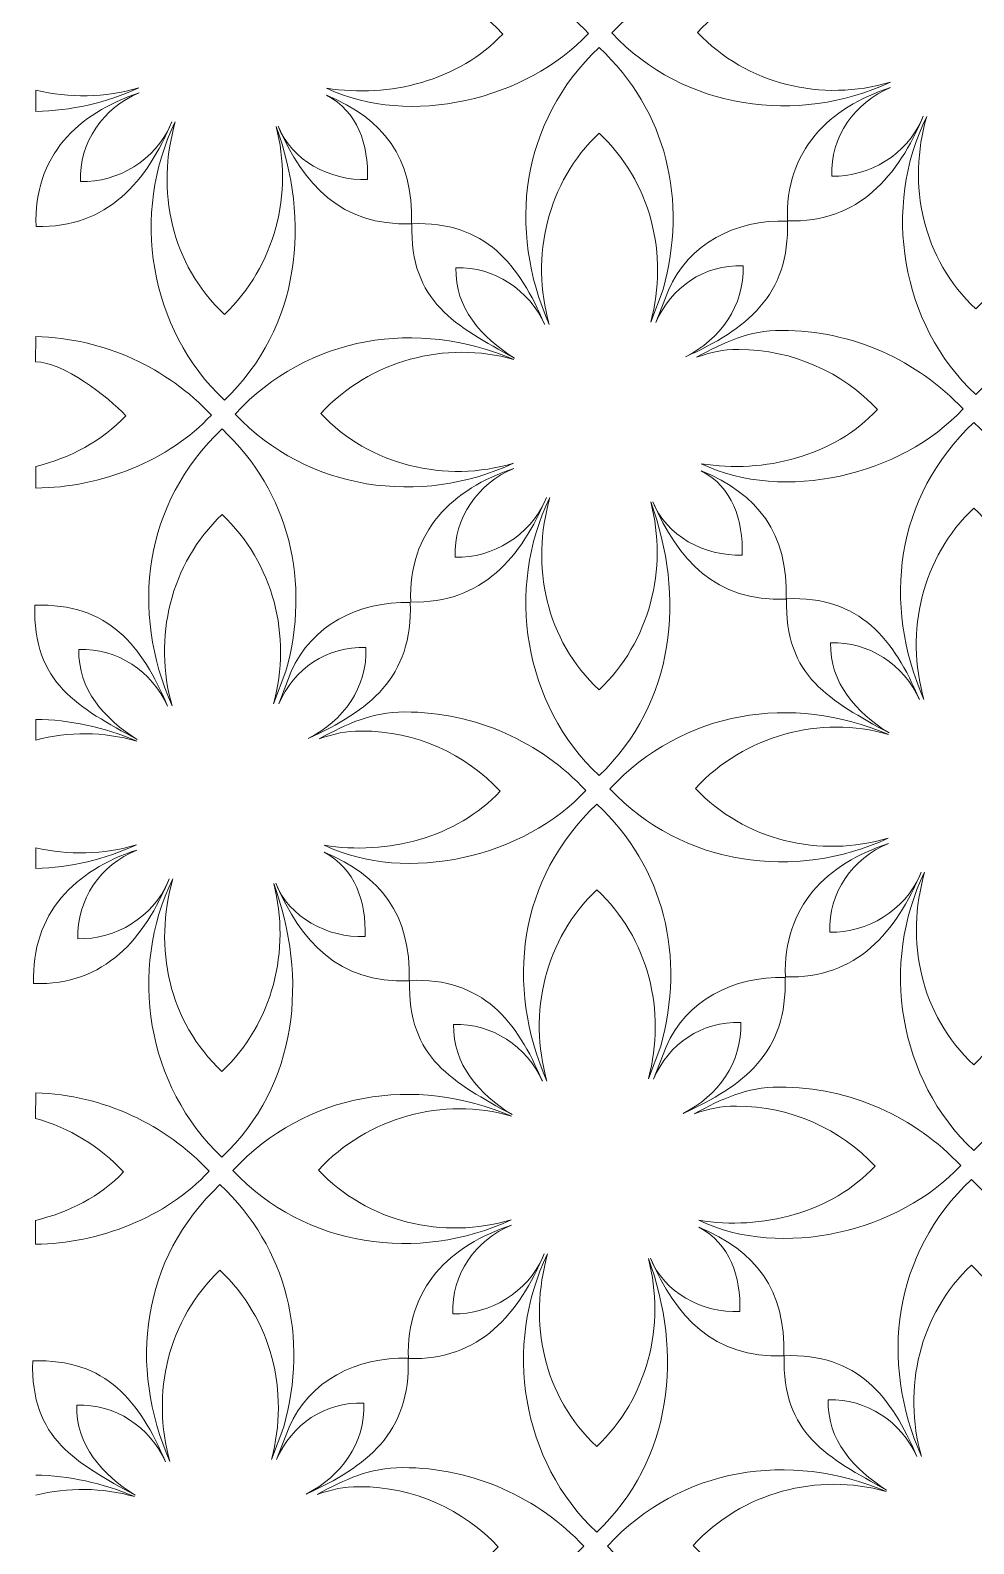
# Model space of a CAD drawing. Header units: centimetres. Extents: x -48 to 48, y -64 to 64.
# Drawn here: x 3.04 to 25.07, y -11.27 to 24.07 of the extents above; entities that cross this region are included whole.
import ezdxf

# ---------------------------------------------------------------- set-up
doc = ezdxf.new("R2010")
doc.units = ezdxf.units.CM
doc.header["$MEASUREMENT"] = 0
doc.layers.add('layer 1', color=7, linetype='Continuous')

msp = doc.modelspace()

# ---------------------------------------------------------------- linework, layer by layer
at = {"layer": 'layer 1', "color": 177, "lineweight": 9}
for points, knots in [([(23.12494, 22.85731), (20.9512, 21.85047), (18.30739, 22.2095), (16.6203, 24.00624), (16.6203, 24.00624), (18.32969, 25.8485), (20.87673, 26.23691), (23.12998, 25.27998), (23.12998, 25.27998), (21.53054, 25.73355), (19.76761, 25.25662), (18.6203, 24.02013), (18.6203, 24.02013), (19.76236, 22.80384), (21.5311, 22.38233), (23.12494, 22.85731)], [0, 0, 0, 0, 0.2, 0.2, 0.2, 0.2, 0.4, 0.4, 0.4, 0.4, 0.6, 0.6, 0.6, 0.6, 1, 1, 1, 1]), ([(9.84218, 25.20425), (10.50074, 25.55439), (11.06021, 25.83004), (11.83624, 25.83004), (11.83624, 25.83004), (13.50503, 25.83004), (15.00982, 25.12499), (16.06978, 23.99614), (16.06978, 23.99614), (14.63222, 22.44685), (11.89393, 21.7959), (9.95573, 22.71729), (9.95573, 22.71729), (11.42013, 22.48264), (13.0581, 22.89194), (14.06978, 23.98225), (14.06978, 23.98225), (13.25922, 24.8455), (12.1085, 25.38465), (10.83237, 25.38465), (10.83237, 25.38465), (10.4385, 25.38465), (10.2111, 25.3254), (9.84218, 25.20425)], [0, 0, 0, 0, 0.14285714, 0.14285714, 0.14285714, 0.14285714, 0.28571429, 0.28571429, 0.28571429, 0.28571429, 0.42857143, 0.42857143, 0.42857143, 0.42857143, 0.57142857, 0.57142857, 0.57142857, 0.57142857, 0.71428571, 0.71428571, 0.71428571, 0.71428571, 1, 1, 1, 1]), ([(17.52574, 17.25189), (17.95228, 18.83589), (17.52833, 20.53995), (16.32125, 21.66844), (16.32125, 21.66844), (15.113, 20.52536), (14.70378, 18.78687), (15.15623, 17.20073), (15.15623, 17.20073), (14.17539, 19.43006), (14.48357, 21.92964), (16.32151, 23.66844), (16.32151, 23.66844), (17.90787, 22.18537), (18.39091, 20.08798), (17.81466, 18.01567), (17.81466, 18.01567), (17.81466, 18.01567), (17.52574, 17.25189), (17.52574, 17.25189)], [0, 0, 0, 0, 0.16666667, 0.16666667, 0.16666667, 0.16666667, 0.33333333, 0.33333333, 0.33333333, 0.33333333, 0.5, 0.5, 0.5, 0.5, 0.66666667, 0.66666667, 0.66666667, 0.66666667, 1, 1, 1, 1]), ([(3.16335, 22.17676), (3.98379, 22.18914), (4.80831, 22.37433), (5.57442, 22.72917), (5.57442, 22.72917), (4.78112, 22.49277), (3.94449, 22.47846), (3.16334, 22.67369), (3.16334, 22.67369), (3.16334, 22.67369), (3.16335, 22.17676), (3.16335, 22.17676)], [0, 0, 0, 0, 0.25, 0.25, 0.25, 0.25, 0.5, 0.5, 0.5, 0.5, 1, 1, 1, 1]), ([(23.89011, 22.06063), (23.31342, 20.68109), (22.39383, 19.56544), (20.72154, 19.61824), (20.72154, 19.61824), (20.65942, 21.26649), (21.69594, 22.2623), (23.13008, 22.73521), (23.13008, 22.73521), (22.28786, 22.38421), (21.72187, 21.58466), (21.75654, 20.6646), (21.75654, 20.6646), (22.63156, 20.63698), (23.51259, 21.17522), (23.85898, 21.98628), (23.85898, 21.98628), (23.87035, 22.01288), (23.87992, 22.03345), (23.89011, 22.06063)], [0, 0, 0, 0, 0.16666667, 0.16666667, 0.16666667, 0.16666667, 0.33333333, 0.33333333, 0.33333333, 0.33333333, 0.5, 0.5, 0.5, 0.5, 0.66666667, 0.66666667, 0.66666667, 0.66666667, 1, 1, 1, 1]), ([(6.33959, 21.93249), (5.7629, 20.55295), (4.84331, 19.4373), (3.17102, 19.4901), (3.17102, 19.4901), (3.1089, 21.13835), (4.14542, 22.13416), (5.57956, 22.60707), (5.57956, 22.60707), (4.73734, 22.25607), (4.17135, 21.45652), (4.20602, 20.53646), (4.20602, 20.53646), (5.08104, 20.50884), (5.96207, 21.04708), (6.30846, 21.85814), (6.30846, 21.85814), (6.31983, 21.88474), (6.3294, 21.90531), (6.33959, 21.93249)], [0, 0, 0, 0, 0.16666667, 0.16666667, 0.16666667, 0.16666667, 0.33333333, 0.33333333, 0.33333333, 0.33333333, 0.5, 0.5, 0.5, 0.5, 0.66666667, 0.66666667, 0.66666667, 0.66666667, 1, 1, 1, 1]), ([(9.95702, 22.55504), (11.27573, 22.00845), (11.9886, 21.09736), (11.94022, 19.55381), (11.94022, 19.55381), (10.28614, 19.49105), (9.41717, 20.47043), (8.82503, 21.8309), (8.82503, 21.8309), (9.1345, 21.03804), (10.0309, 20.55174), (10.91189, 20.58518), (10.91189, 20.58518), (10.93771, 21.40903), (10.68401, 22.16607), (9.95702, 22.55504)], [0, 0, 0, 0, 0.2, 0.2, 0.2, 0.2, 0.4, 0.4, 0.4, 0.4, 0.6, 0.6, 0.6, 0.6, 1, 1, 1, 1]), ([(8.77735, 21.82517), (9.58425, 19.63097), (9.35535, 17.12743), (7.56869, 15.43712), (7.56869, 15.43712), (5.80654, 17.08455), (5.37537, 19.80632), (6.42244, 21.93193), (6.42244, 21.93193), (5.96373, 20.32896), (6.32256, 18.60235), (7.56895, 17.43712), (7.56895, 17.43712), (8.75542, 18.5596), (9.18201, 20.26738), (8.77735, 21.82517)], [0, 0, 0, 0, 0.2, 0.2, 0.2, 0.2, 0.4, 0.4, 0.4, 0.4, 0.6, 0.6, 0.6, 0.6, 1, 1, 1, 1]), ([(26.32787, 21.95331), (27.13477, 19.75911), (26.90587, 17.25557), (25.11921, 15.56526), (25.11921, 15.56526), (23.35706, 17.21269), (22.92589, 19.93446), (23.97296, 22.06007), (23.97296, 22.06007), (23.51425, 20.4571), (23.87308, 18.73049), (25.11947, 17.56526), (25.11947, 17.56526), (26.30594, 18.68774), (26.73253, 20.39552), (26.32787, 21.95331)], [0, 0, 0, 0, 0.2, 0.2, 0.2, 0.2, 0.4, 0.4, 0.4, 0.4, 0.6, 0.6, 0.6, 0.6, 1, 1, 1, 1]), ([(14.342, 16.41614), (13.57944, 16.89476), (12.94908, 17.5874), (12.97831, 18.52038), (12.97831, 18.52038), (13.8726, 18.55431), (14.68833, 18.01037), (15.05123, 17.19712), (15.05123, 17.19712), (14.45263, 18.60165), (13.67011, 19.61702), (11.94998, 19.55175), (11.94998, 19.55175), (11.89264, 17.72202), (12.97854, 17.16965), (14.342, 16.41614)], [0, 0, 0, 0, 0.2, 0.2, 0.2, 0.2, 0.4, 0.4, 0.4, 0.4, 0.6, 0.6, 0.6, 0.6, 1, 1, 1, 1]), ([(17.64566, 17.24794), (17.64566, 17.24794), (17.9382, 18.00284), (17.9382, 18.00284), (17.9382, 18.00284), (18.40683, 19.08506), (19.51325, 19.65355), (20.71918, 19.61546), (20.71918, 19.61546), (20.78518, 17.86341), (19.73798, 17.0774), (18.33696, 16.44491), (18.33696, 16.44491), (19.14827, 16.84781), (19.71933, 17.63595), (19.68418, 18.5691), (19.68418, 18.5691), (18.77051, 18.59796), (18.00423, 18.07256), (17.64566, 17.24794)], [0, 0, 0, 0, 0.16666667, 0.16666667, 0.16666667, 0.16666667, 0.33333333, 0.33333333, 0.33333333, 0.33333333, 0.5, 0.5, 0.5, 0.5, 0.66666667, 0.66666667, 0.66666667, 0.66666667, 1, 1, 1, 1]), ([(14.32506, 13.96049), (12.15132, 12.95365), (9.50751, 13.31268), (7.82042, 15.10942), (7.82042, 15.10942), (9.52981, 16.95168), (12.07685, 17.34009), (14.3301, 16.38316), (14.3301, 16.38316), (12.73066, 16.83673), (10.96773, 16.3598), (9.82042, 15.12331), (9.82042, 15.12331), (10.96248, 13.90702), (12.73122, 13.48551), (14.32506, 13.96049)], [0, 0, 0, 0, 0.2, 0.2, 0.2, 0.2, 0.4, 0.4, 0.4, 0.4, 0.6, 0.6, 0.6, 0.6, 1, 1, 1, 1]), ([(18.59282, 16.43557), (19.25138, 16.78571), (19.81085, 17.06136), (20.58688, 17.06136), (20.58688, 17.06136), (22.25567, 17.06136), (23.76046, 16.35631), (24.82042, 15.22746), (24.82042, 15.22746), (23.38286, 13.67817), (20.64457, 13.02722), (18.70637, 13.94861), (18.70637, 13.94861), (20.17077, 13.71396), (21.80874, 14.12326), (22.82042, 15.21357), (22.82042, 15.21357), (22.00986, 16.07682), (20.85914, 16.61597), (19.58301, 16.61597), (19.58301, 16.61597), (19.18914, 16.61597), (18.96174, 16.55672), (18.59282, 16.43557)], [0, 0, 0, 0, 0.14285714, 0.14285714, 0.14285714, 0.14285714, 0.28571429, 0.28571429, 0.28571429, 0.28571429, 0.42857143, 0.42857143, 0.42857143, 0.42857143, 0.57142857, 0.57142857, 0.57142857, 0.57142857, 0.71428571, 0.71428571, 0.71428571, 0.71428571, 1, 1, 1, 1]), ([(3.16335, 13.38233), (4.69086, 13.38632), (6.28175, 14.02565), (7.2646, 15.08489), (7.2646, 15.08489), (6.23273, 16.18382), (4.77929, 16.88113), (3.16336, 16.91732), (3.16336, 16.91732), (3.16336, 16.91732), (3.16085, 16.32722), (3.16085, 16.32722), (3.16085, 16.32722), (3.80343, 16.32722), (4.85017, 15.51238), (5.2646, 15.071), (5.2646, 15.071), (4.70895, 14.47216), (3.96436, 14.07875), (3.16336, 13.88464), (3.16336, 13.88464), (3.16336, 13.88464), (3.16335, 13.38233), (3.16335, 13.38233)], [0, 0, 0, 0, 0.14285714, 0.14285714, 0.14285714, 0.14285714, 0.28571429, 0.28571429, 0.28571429, 0.28571429, 0.42857143, 0.42857143, 0.42857143, 0.42857143, 0.57142857, 0.57142857, 0.57142857, 0.57142857, 0.71428571, 0.71428571, 0.71428571, 0.71428571, 1, 1, 1, 1]), ([(26.27681, 8.49859), (26.70335, 10.08259), (26.2794, 11.78665), (25.07232, 12.91514), (25.07232, 12.91514), (23.86407, 11.77206), (23.45485, 10.03357), (23.9073, 8.44743), (23.9073, 8.44743), (22.92646, 10.67676), (23.23464, 13.17634), (25.07258, 14.91514), (25.07258, 14.91514), (26.65894, 13.43207), (27.14198, 11.33468), (26.56573, 9.26237), (26.56573, 9.26237), (26.56573, 9.26237), (26.27681, 8.49859), (26.27681, 8.49859)], [0, 0, 0, 0, 0.16666667, 0.16666667, 0.16666667, 0.16666667, 0.33333333, 0.33333333, 0.33333333, 0.33333333, 0.5, 0.5, 0.5, 0.5, 0.66666667, 0.66666667, 0.66666667, 0.66666667, 1, 1, 1, 1]), ([(8.71824, 8.34388), (9.14478, 9.92788), (8.72083, 11.63194), (7.51375, 12.76043), (7.51375, 12.76043), (6.3055, 11.61735), (5.89628, 9.87886), (6.34873, 8.29272), (6.34873, 8.29272), (5.36789, 10.52205), (5.67607, 13.02163), (7.51401, 14.76043), (7.51401, 14.76043), (9.10037, 13.27736), (9.58341, 11.17997), (9.00716, 9.10766), (9.00716, 9.10766), (9.00716, 9.10766), (8.71824, 8.34388), (8.71824, 8.34388)], [0, 0, 0, 0, 0.16666667, 0.16666667, 0.16666667, 0.16666667, 0.33333333, 0.33333333, 0.33333333, 0.33333333, 0.5, 0.5, 0.5, 0.5, 0.66666667, 0.66666667, 0.66666667, 0.66666667, 1, 1, 1, 1]), ([(15.09023, 13.16381), (14.51354, 11.78427), (13.59395, 10.66862), (11.92166, 10.72142), (11.92166, 10.72142), (11.85954, 12.36967), (12.89606, 13.36548), (14.3302, 13.83839), (14.3302, 13.83839), (13.48798, 13.48739), (12.92199, 12.68784), (12.95666, 11.76778), (12.95666, 11.76778), (13.83168, 11.74016), (14.71271, 12.2784), (15.0591, 13.08946), (15.0591, 13.08946), (15.07047, 13.11606), (15.08004, 13.13663), (15.09023, 13.16381)], [0, 0, 0, 0, 0.16666667, 0.16666667, 0.16666667, 0.16666667, 0.33333333, 0.33333333, 0.33333333, 0.33333333, 0.5, 0.5, 0.5, 0.5, 0.66666667, 0.66666667, 0.66666667, 0.66666667, 1, 1, 1, 1]), ([(18.70766, 13.78636), (20.02637, 13.23977), (20.73924, 12.32868), (20.69086, 10.78513), (20.69086, 10.78513), (19.03678, 10.72237), (18.16781, 11.70175), (17.57567, 13.06222), (17.57567, 13.06222), (17.88514, 12.26936), (18.78154, 11.78306), (19.66253, 11.8165), (19.66253, 11.8165), (19.68835, 12.64035), (19.43465, 13.39739), (18.70766, 13.78636)], [0, 0, 0, 0, 0.2, 0.2, 0.2, 0.2, 0.4, 0.4, 0.4, 0.4, 0.6, 0.6, 0.6, 0.6, 1, 1, 1, 1]), ([(17.52799, 13.05649), (18.33489, 10.86229), (18.10599, 8.35875), (16.31933, 6.66844), (16.31933, 6.66844), (14.55718, 8.31587), (14.12601, 11.03764), (15.17308, 13.16325), (15.17308, 13.16325), (14.71437, 11.56028), (15.0732, 9.83367), (16.31959, 8.66844), (16.31959, 8.66844), (17.50606, 9.79092), (17.93265, 11.4987), (17.52799, 13.05649)], [0, 0, 0, 0, 0.2, 0.2, 0.2, 0.2, 0.4, 0.4, 0.4, 0.4, 0.6, 0.6, 0.6, 0.6, 1, 1, 1, 1]), ([(5.5345, 7.50813), (4.77194, 7.98675), (4.14158, 8.67939), (4.17081, 9.61237), (4.17081, 9.61237), (5.0651, 9.6463), (5.88083, 9.10236), (6.24373, 8.28911), (6.24373, 8.28911), (5.64513, 9.69364), (4.86261, 10.70901), (3.14248, 10.64374), (3.14248, 10.64374), (3.08514, 8.81401), (4.17104, 8.26164), (5.5345, 7.50813), (5.5345, 7.50813), (5.53455, 7.50811), (5.5346, 7.50807), (5.53465, 7.50805), (5.53465, 7.50805), (5.53465, 7.50805), (5.53465, 7.50805), (5.53465, 7.50805)], [0, 0, 0, 0, 0.14285714, 0.14285714, 0.14285714, 0.14285714, 0.28571429, 0.28571429, 0.28571429, 0.28571429, 0.42857143, 0.42857143, 0.42857143, 0.42857143, 0.57142857, 0.57142857, 0.57142857, 0.57142857, 0.71428571, 0.71428571, 0.71428571, 0.71428571, 1, 1, 1, 1]), ([(8.83816, 8.33993), (8.83816, 8.33993), (9.1307, 9.09483), (9.1307, 9.09483), (9.1307, 9.09483), (9.59933, 10.17705), (10.70575, 10.74554), (11.91168, 10.70745), (11.91168, 10.70745), (11.97768, 8.9554), (10.93048, 8.16939), (9.52946, 7.5369), (9.52946, 7.5369), (10.34077, 7.9398), (10.91183, 8.72794), (10.87668, 9.66109), (10.87668, 9.66109), (9.96301, 9.68995), (9.19673, 9.16455), (8.83816, 8.33993)], [0, 0, 0, 0, 0.16666667, 0.16666667, 0.16666667, 0.16666667, 0.33333333, 0.33333333, 0.33333333, 0.33333333, 0.5, 0.5, 0.5, 0.5, 0.66666667, 0.66666667, 0.66666667, 0.66666667, 1, 1, 1, 1]), ([(23.09307, 7.66284), (22.33051, 8.14146), (21.70015, 8.8341), (21.72938, 9.76708), (21.72938, 9.76708), (22.62367, 9.80101), (23.4394, 9.25707), (23.8023, 8.44382), (23.8023, 8.44382), (23.2037, 9.84835), (22.42118, 10.86372), (20.70105, 10.79845), (20.70105, 10.79845), (20.64371, 8.96872), (21.72961, 8.41635), (23.09307, 7.66284)], [0, 0, 0, 0, 0.2, 0.2, 0.2, 0.2, 0.4, 0.4, 0.4, 0.4, 0.6, 0.6, 0.6, 0.6, 1, 1, 1, 1]), ([(23.07613, 5.20719), (20.90239, 4.20035), (18.25858, 4.55938), (16.57149, 6.35612), (16.57149, 6.35612), (18.28088, 8.19838), (20.82792, 8.58679), (23.08117, 7.62986), (23.08117, 7.62986), (21.48173, 8.08343), (19.7188, 7.6065), (18.57149, 6.37001), (18.57149, 6.37001), (19.71355, 5.15372), (21.48229, 4.73221), (23.07613, 5.20719)], [0, 0, 0, 0, 0.2, 0.2, 0.2, 0.2, 0.4, 0.4, 0.4, 0.4, 0.6, 0.6, 0.6, 0.6, 1, 1, 1, 1]), ([(9.78532, 7.52756), (10.44388, 7.8777), (11.00335, 8.15335), (11.77938, 8.15335), (11.77938, 8.15335), (13.44817, 8.15335), (14.95296, 7.4483), (16.01292, 6.31945), (16.01292, 6.31945), (14.57536, 4.77016), (11.83707, 4.11921), (9.89887, 5.0406), (9.89887, 5.0406), (11.36327, 4.80595), (13.00124, 5.21525), (14.01292, 6.30556), (14.01292, 6.30556), (13.20236, 7.16881), (12.05164, 7.70796), (10.77551, 7.70796), (10.77551, 7.70796), (10.38164, 7.70796), (10.15424, 7.64871), (9.78532, 7.52756)], [0, 0, 0, 0, 0.14285714, 0.14285714, 0.14285714, 0.14285714, 0.28571429, 0.28571429, 0.28571429, 0.28571429, 0.42857143, 0.42857143, 0.42857143, 0.42857143, 0.57142857, 0.57142857, 0.57142857, 0.57142857, 0.71428571, 0.71428571, 0.71428571, 0.71428571, 1, 1, 1, 1]), ([(3.16335, 7.49652), (3.16335, 7.49652), (3.16335, 7.98044), (3.16335, 7.98044), (3.16335, 7.98044), (3.95406, 7.97086), (4.75537, 7.80098), (5.5226, 7.47515), (5.5226, 7.47515), (4.74499, 7.69566), (3.92872, 7.69624), (3.16335, 7.49652)], [0, 0, 0, 0, 0.25, 0.25, 0.25, 0.25, 0.5, 0.5, 0.5, 0.5, 1, 1, 1, 1]), ([(17.47163, -0.41266), (17.89817, 1.17134), (17.47422, 2.8754), (16.26714, 4.00389), (16.26714, 4.00389), (15.05889, 2.86081), (14.64967, 1.12232), (15.10212, -0.46382), (15.10212, -0.46382), (14.12128, 1.76551), (14.42946, 4.26509), (16.2674, 6.00389), (16.2674, 6.00389), (17.85376, 4.52082), (18.3368, 2.42343), (17.76055, 0.35112), (17.76055, 0.35112), (17.76055, 0.35112), (17.47163, -0.41266), (17.47163, -0.41266)], [0, 0, 0, 0, 0.16666667, 0.16666667, 0.16666667, 0.16666667, 0.33333333, 0.33333333, 0.33333333, 0.33333333, 0.5, 0.5, 0.5, 0.5, 0.66666667, 0.66666667, 0.66666667, 0.66666667, 1, 1, 1, 1]), ([(3.16335, 4.5012), (3.97386, 4.51953), (4.78235, 4.71194), (5.51756, 5.05248), (5.51756, 5.05248), (4.74348, 4.82181), (3.92813, 4.80259), (3.16335, 4.98317), (3.16335, 4.98317), (3.16335, 4.98317), (3.16335, 4.5012), (3.16335, 4.5012)], [0, 0, 0, 0, 0.25, 0.25, 0.25, 0.25, 0.5, 0.5, 0.5, 0.5, 1, 1, 1, 1]), ([(23.8413, 4.41051), (23.26461, 3.03097), (22.34502, 1.91532), (20.67273, 1.96812), (20.67273, 1.96812), (20.61061, 3.61637), (21.64713, 4.61218), (23.08127, 5.08509), (23.08127, 5.08509), (22.23905, 4.73409), (21.67306, 3.93454), (21.70773, 3.01448), (21.70773, 3.01448), (22.58275, 2.98686), (23.46378, 3.5251), (23.81017, 4.33616), (23.81017, 4.33616), (23.82154, 4.36276), (23.83111, 4.38333), (23.8413, 4.41051)], [0, 0, 0, 0, 0.16666667, 0.16666667, 0.16666667, 0.16666667, 0.33333333, 0.33333333, 0.33333333, 0.33333333, 0.5, 0.5, 0.5, 0.5, 0.66666667, 0.66666667, 0.66666667, 0.66666667, 1, 1, 1, 1]), ([(6.28273, 4.2558), (5.70604, 2.87626), (4.78645, 1.76061), (3.11416, 1.81341), (3.11416, 1.81341), (3.05204, 3.46166), (4.08856, 4.45747), (5.5227, 4.93038), (5.5227, 4.93038), (4.68048, 4.57938), (4.11449, 3.77983), (4.14916, 2.85977), (4.14916, 2.85977), (5.02418, 2.83215), (5.90521, 3.37039), (6.2516, 4.18145), (6.2516, 4.18145), (6.26297, 4.20805), (6.27254, 4.22862), (6.28273, 4.2558)], [0, 0, 0, 0, 0.16666667, 0.16666667, 0.16666667, 0.16666667, 0.33333333, 0.33333333, 0.33333333, 0.33333333, 0.5, 0.5, 0.5, 0.5, 0.66666667, 0.66666667, 0.66666667, 0.66666667, 1, 1, 1, 1]), ([(9.90016, 4.87835), (11.21887, 4.33176), (11.93174, 3.42067), (11.88336, 1.87712), (11.88336, 1.87712), (10.22928, 1.81436), (9.36031, 2.79374), (8.76817, 4.15421), (8.76817, 4.15421), (9.07764, 3.36135), (9.97404, 2.87505), (10.85503, 2.90849), (10.85503, 2.90849), (10.88085, 3.73234), (10.62715, 4.48938), (9.90016, 4.87835)], [0, 0, 0, 0, 0.2, 0.2, 0.2, 0.2, 0.4, 0.4, 0.4, 0.4, 0.6, 0.6, 0.6, 0.6, 1, 1, 1, 1]), ([(8.72049, 4.14848), (9.52739, 1.95428), (9.29849, -0.54926), (7.51183, -2.23957), (7.51183, -2.23957), (5.74968, -0.59214), (5.31851, 2.12963), (6.36558, 4.25524), (6.36558, 4.25524), (5.90687, 2.65227), (6.2657, 0.92566), (7.51209, -0.23957), (7.51209, -0.23957), (8.69856, 0.88291), (9.12515, 2.59069), (8.72049, 4.14848)], [0, 0, 0, 0, 0.2, 0.2, 0.2, 0.2, 0.4, 0.4, 0.4, 0.4, 0.6, 0.6, 0.6, 0.6, 1, 1, 1, 1]), ([(26.27906, 4.30319), (27.08596, 2.10899), (26.85706, -0.39455), (25.0704, -2.08486), (25.0704, -2.08486), (23.30825, -0.43743), (22.87708, 2.28434), (23.92415, 4.40995), (23.92415, 4.40995), (23.46544, 2.80698), (23.82427, 1.08037), (25.07066, -0.08486), (25.07066, -0.08486), (26.25713, 1.03762), (26.68372, 2.7454), (26.27906, 4.30319)], [0, 0, 0, 0, 0.2, 0.2, 0.2, 0.2, 0.4, 0.4, 0.4, 0.4, 0.6, 0.6, 0.6, 0.6, 1, 1, 1, 1]), ([(14.28789, -1.24841), (13.52533, -0.76979), (12.89497, -0.07715), (12.9242, 0.85583), (12.9242, 0.85583), (13.81849, 0.88976), (14.63422, 0.34582), (14.99712, -0.46743), (14.99712, -0.46743), (14.39852, 0.9371), (13.616, 1.95247), (11.89587, 1.8872), (11.89587, 1.8872), (11.83853, 0.05747), (12.92443, -0.4949), (14.28789, -1.24841)], [0, 0, 0, 0, 0.2, 0.2, 0.2, 0.2, 0.4, 0.4, 0.4, 0.4, 0.6, 0.6, 0.6, 0.6, 1, 1, 1, 1]), ([(17.59155, -0.41661), (17.59155, -0.41661), (17.88409, 0.33829), (17.88409, 0.33829), (17.88409, 0.33829), (18.35272, 1.42051), (19.45914, 1.989), (20.66507, 1.95091), (20.66507, 1.95091), (20.73107, 0.19886), (19.68387, -0.58715), (18.28285, -1.21964), (18.28285, -1.21964), (19.09416, -0.81674), (19.66522, -0.0286), (19.63007, 0.90455), (19.63007, 0.90455), (18.7164, 0.93341), (17.95012, 0.40801), (17.59155, -0.41661)], [0, 0, 0, 0, 0.16666667, 0.16666667, 0.16666667, 0.16666667, 0.33333333, 0.33333333, 0.33333333, 0.33333333, 0.5, 0.5, 0.5, 0.5, 0.66666667, 0.66666667, 0.66666667, 0.66666667, 1, 1, 1, 1]), ([(14.27095, -3.70406), (12.09721, -4.7109), (9.4534, -4.35187), (7.76631, -2.55513), (7.76631, -2.55513), (9.4757, -0.71287), (12.02274, -0.32446), (14.27599, -1.28139), (14.27599, -1.28139), (12.67655, -0.82782), (10.91362, -1.30475), (9.76631, -2.54124), (9.76631, -2.54124), (10.90837, -3.75753), (12.67711, -4.17904), (14.27095, -3.70406)], [0, 0, 0, 0, 0.2, 0.2, 0.2, 0.2, 0.4, 0.4, 0.4, 0.4, 0.6, 0.6, 0.6, 0.6, 1, 1, 1, 1]), ([(18.53871, -1.22898), (19.19727, -0.87884), (19.75674, -0.60319), (20.53277, -0.60319), (20.53277, -0.60319), (22.20156, -0.60319), (23.70635, -1.30824), (24.76631, -2.43709), (24.76631, -2.43709), (23.32875, -3.98638), (20.59046, -4.63733), (18.65226, -3.71594), (18.65226, -3.71594), (20.11666, -3.95059), (21.75463, -3.54129), (22.76631, -2.45098), (22.76631, -2.45098), (21.95575, -1.58773), (20.80503, -1.04858), (19.5289, -1.04858), (19.5289, -1.04858), (19.13503, -1.04858), (18.90763, -1.10783), (18.53871, -1.22898)], [0, 0, 0, 0, 0.14285714, 0.14285714, 0.14285714, 0.14285714, 0.28571429, 0.28571429, 0.28571429, 0.28571429, 0.42857143, 0.42857143, 0.42857143, 0.42857143, 0.57142857, 0.57142857, 0.57142857, 0.57142857, 0.71428571, 0.71428571, 0.71428571, 0.71428571, 1, 1, 1, 1]), ([(3.15903, -4.27214), (4.62527, -4.26203), (6.20357, -3.65648), (7.21177, -2.56992), (7.21177, -2.56992), (6.19116, -1.48298), (4.75812, -0.78894), (3.16336, -0.73891), (3.16336, -0.73891), (3.16336, -0.73891), (3.15903, -1.33818), (3.15903, -1.33818), (3.15903, -1.33818), (3.94948, -1.55078), (4.65172, -1.98735), (5.21177, -2.58381), (5.21177, -2.58381), (4.66886, -3.16893), (3.93912, -3.52145), (3.15904, -3.71999), (3.15904, -3.71999), (3.15904, -3.71999), (3.15903, -4.27214), (3.15903, -4.27214)], [0, 0, 0, 0, 0.14285714, 0.14285714, 0.14285714, 0.14285714, 0.28571429, 0.28571429, 0.28571429, 0.28571429, 0.42857143, 0.42857143, 0.42857143, 0.42857143, 0.57142857, 0.57142857, 0.57142857, 0.57142857, 0.71428571, 0.71428571, 0.71428571, 0.71428571, 1, 1, 1, 1]), ([(26.21995, -9.1781), (26.64649, -7.5941), (26.22254, -5.89004), (25.01546, -4.76155), (25.01546, -4.76155), (23.80721, -5.90463), (23.39799, -7.64312), (23.85044, -9.22926), (23.85044, -9.22926), (22.8696, -6.99993), (23.17778, -4.50035), (25.01572, -2.76155), (25.01572, -2.76155), (26.60208, -4.24462), (27.08512, -6.34201), (26.50887, -8.41432), (26.50887, -8.41432), (26.50887, -8.41432), (26.21995, -9.1781), (26.21995, -9.1781)], [0, 0, 0, 0, 0.16666667, 0.16666667, 0.16666667, 0.16666667, 0.33333333, 0.33333333, 0.33333333, 0.33333333, 0.5, 0.5, 0.5, 0.5, 0.66666667, 0.66666667, 0.66666667, 0.66666667, 1, 1, 1, 1]), ([(8.66816, -9.29879), (9.0947, -7.71479), (8.67075, -6.01073), (7.46367, -4.88224), (7.46367, -4.88224), (6.25542, -6.02532), (5.8462, -7.76381), (6.29865, -9.34995), (6.29865, -9.34995), (5.31781, -7.12062), (5.62599, -4.62104), (7.46393, -2.88224), (7.46393, -2.88224), (9.05029, -4.36531), (9.53333, -6.4627), (8.95708, -8.53501), (8.95708, -8.53501), (8.95708, -8.53501), (8.66816, -9.29879), (8.66816, -9.29879)], [0, 0, 0, 0, 0.16666667, 0.16666667, 0.16666667, 0.16666667, 0.33333333, 0.33333333, 0.33333333, 0.33333333, 0.5, 0.5, 0.5, 0.5, 0.66666667, 0.66666667, 0.66666667, 0.66666667, 1, 1, 1, 1]), ([(15.03612, -4.50074), (14.45943, -5.88028), (13.53984, -6.99593), (11.86755, -6.94313), (11.86755, -6.94313), (11.80543, -5.29488), (12.84195, -4.29907), (14.27609, -3.82616), (14.27609, -3.82616), (13.43387, -4.17716), (12.86788, -4.97671), (12.90255, -5.89677), (12.90255, -5.89677), (13.77757, -5.92439), (14.6586, -5.38615), (15.00499, -4.57509), (15.00499, -4.57509), (15.01636, -4.54849), (15.02593, -4.52792), (15.03612, -4.50074)], [0, 0, 0, 0, 0.16666667, 0.16666667, 0.16666667, 0.16666667, 0.33333333, 0.33333333, 0.33333333, 0.33333333, 0.5, 0.5, 0.5, 0.5, 0.66666667, 0.66666667, 0.66666667, 0.66666667, 1, 1, 1, 1]), ([(18.65355, -3.87819), (19.97226, -4.42478), (20.68513, -5.33587), (20.63675, -6.87942), (20.63675, -6.87942), (18.98267, -6.94218), (18.1137, -5.9628), (17.52156, -4.60233), (17.52156, -4.60233), (17.83103, -5.39519), (18.72743, -5.88149), (19.60842, -5.84805), (19.60842, -5.84805), (19.63424, -5.0242), (19.38054, -4.26716), (18.65355, -3.87819)], [0, 0, 0, 0, 0.2, 0.2, 0.2, 0.2, 0.4, 0.4, 0.4, 0.4, 0.6, 0.6, 0.6, 0.6, 1, 1, 1, 1]), ([(17.47388, -4.60806), (18.28078, -6.80226), (18.05188, -9.3058), (16.26522, -10.99611), (16.26522, -10.99611), (14.50307, -9.34868), (14.0719, -6.62691), (15.11897, -4.5013), (15.11897, -4.5013), (14.66026, -6.10427), (15.01909, -7.83088), (16.26548, -8.99611), (16.26548, -8.99611), (17.45195, -7.87363), (17.87854, -6.16585), (17.47388, -4.60806)], [0, 0, 0, 0, 0.2, 0.2, 0.2, 0.2, 0.4, 0.4, 0.4, 0.4, 0.6, 0.6, 0.6, 0.6, 1, 1, 1, 1]), ([(5.48442, -10.13454), (4.72186, -9.65592), (4.0915, -8.96328), (4.12073, -8.0303), (4.12073, -8.0303), (5.01502, -7.99637), (5.83075, -8.54031), (6.19365, -9.35356), (6.19365, -9.35356), (5.59505, -7.94903), (4.81253, -6.93366), (3.0924, -6.99893), (3.0924, -6.99893), (3.03506, -8.82866), (4.12096, -9.38103), (5.48442, -10.13454)], [0, 0, 0, 0, 0.2, 0.2, 0.2, 0.2, 0.4, 0.4, 0.4, 0.4, 0.6, 0.6, 0.6, 0.6, 1, 1, 1, 1]), ([(8.78808, -9.30274), (8.78808, -9.30274), (9.08062, -8.54784), (9.08062, -8.54784), (9.08062, -8.54784), (9.54925, -7.46562), (10.65567, -6.89713), (11.8616, -6.93522), (11.8616, -6.93522), (11.9276, -8.68727), (10.8804, -9.47328), (9.47938, -10.10577), (9.47938, -10.10577), (10.29069, -9.70287), (10.86175, -8.91473), (10.8266, -7.98158), (10.8266, -7.98158), (9.91293, -7.95272), (9.14665, -8.47812), (8.78808, -9.30274)], [0, 0, 0, 0, 0.16666667, 0.16666667, 0.16666667, 0.16666667, 0.33333333, 0.33333333, 0.33333333, 0.33333333, 0.5, 0.5, 0.5, 0.5, 0.66666667, 0.66666667, 0.66666667, 0.66666667, 1, 1, 1, 1]), ([(23.03621, -10.01385), (22.27365, -9.53523), (21.64329, -8.84259), (21.67252, -7.90961), (21.67252, -7.90961), (22.56681, -7.87568), (23.38254, -8.41962), (23.74544, -9.23287), (23.74544, -9.23287), (23.14684, -7.82834), (22.36432, -6.81297), (20.64419, -6.87824), (20.64419, -6.87824), (20.58685, -8.70797), (21.67275, -9.26034), (23.03621, -10.01385)], [0, 0, 0, 0, 0.2, 0.2, 0.2, 0.2, 0.4, 0.4, 0.4, 0.4, 0.6, 0.6, 0.6, 0.6, 1, 1, 1, 1]), ([(23.01927, -12.4695), (20.84553, -13.47634), (18.20172, -13.11731), (16.51463, -11.32057), (16.51463, -11.32057), (18.22402, -9.47831), (20.77106, -9.0899), (23.02431, -10.04683), (23.02431, -10.04683), (21.42487, -9.59326), (19.66194, -10.07019), (18.51463, -11.30668), (18.51463, -11.30668), (19.65669, -12.52297), (21.42543, -12.94448), (23.01927, -12.4695)], [0, 0, 0, 0, 0.2, 0.2, 0.2, 0.2, 0.4, 0.4, 0.4, 0.4, 0.6, 0.6, 0.6, 0.6, 1, 1, 1, 1]), ([(9.73524, -10.11511), (10.3938, -9.76497), (10.95327, -9.48932), (11.7293, -9.48932), (11.7293, -9.48932), (13.39809, -9.48932), (14.90288, -10.19437), (15.96284, -11.32322), (15.96284, -11.32322), (14.52528, -12.87251), (11.78699, -13.52346), (9.84879, -12.60207), (9.84879, -12.60207), (11.31319, -12.83672), (12.95116, -12.42742), (13.96284, -11.33711), (13.96284, -11.33711), (13.15228, -10.47386), (12.00156, -9.93471), (10.72543, -9.93471), (10.72543, -9.93471), (10.33156, -9.93471), (10.10416, -9.99396), (9.73524, -10.11511)], [0, 0, 0, 0, 0.14285714, 0.14285714, 0.14285714, 0.14285714, 0.28571429, 0.28571429, 0.28571429, 0.28571429, 0.42857143, 0.42857143, 0.42857143, 0.42857143, 0.57142857, 0.57142857, 0.57142857, 0.57142857, 0.71428571, 0.71428571, 0.71428571, 0.71428571, 1, 1, 1, 1]), ([(3.16335, -9.66305), (3.93779, -9.67906), (4.72148, -9.84857), (5.47252, -10.16752), (5.47252, -10.16752), (4.71185, -9.95182), (3.91418, -9.94656), (3.16335, -10.13338)], [0, 0, 0, 0, 0.33333333, 0.33333333, 0.33333333, 0.33333333, 1, 1, 1, 1])]:
    msp.add_open_spline(points, degree=3, knots=knots, dxfattribs=at)

doc.saveas('drawing.dxf')
